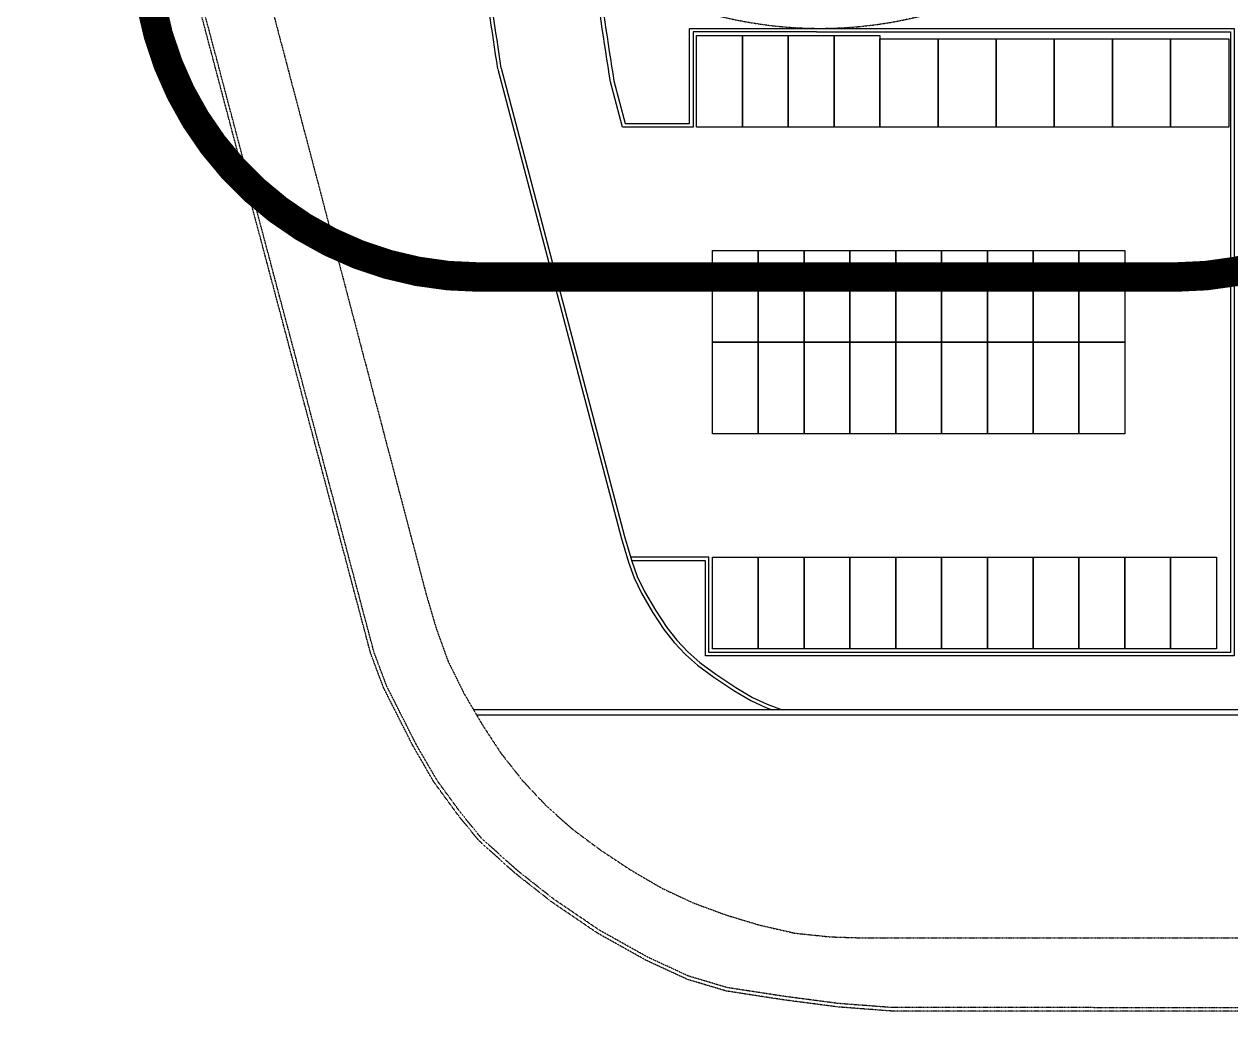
# Model space of a CAD drawing. Header units: millimetres. Extents: x 367092 to 767578, y 396038 to 811791.
# Drawn here: x 546633 to 550723, y 590743 to 594093 of the extents above; entities that cross this region are included whole.
import ezdxf

# ---------------------------------------------------------------- set-up
doc = ezdxf.new("R2010")
doc.units = ezdxf.units.MM
doc.header["$LTSCALE"] = 100
doc.header["$MEASUREMENT"] = 0
for name, pattern in [('-HID', [2.5, 1.5, -1]), ('CENTER', [2, 1.25, -0.25, 0.25, -0.25]), ('HID', [2.5, 1.5, -1]), ('HIDDEN2', [0.1875, 0.125, -0.0625])]:
    doc.linetypes.add(name, pattern=pattern)
doc.layers.get('0').update_dxf_attribs({"linetype": 'CONTINUOUS'})
for name, color, linetype in [('CEN(ST)', 1, 'CENTER'), ('ELE9', 9, 'CONTINUOUS'), ('LAND-3', 9, 'CONTINUOUS'), ('polesign', 7, 'HIDDEN2'), ('RAMP-ELE1', 3, 'CONTINUOUS')]:
    doc.layers.add(name, color=color, linetype=linetype)

# ---------------------------------------------------------------- blocks, each defined once
blk = doc.blocks.new('smdklfmdfgdfgdfg')
at = {"layer": 'ELE9', "ltscale": 0.1}
for points in [[(36428283, 246), (36430883, 246), (36430883, -4954), (36428283, -4954)], [(36430883, 246), (36433483, 246), (36433483, -4954), (36430883, -4954)], [(36433483, 246), (36436083, 246), (36436083, -4954), (36433483, -4954)], [(36436083, 246), (36438683, 246), (36438683, -4954), (36436083, -4954)], [(36438683, 46), (36441983, 46), (36441983, -4954), (36438683, -4954)], [(36441983, 46), (36445283, 46), (36445283, -4954), (36441983, -4954)], [(36445283, 46), (36448583, 46), (36448583, -4954), (36445283, -4954)], [(36448583, 46), (36451883, 46), (36451883, -4954), (36448583, -4954)], [(36451883, 46), (36455183, 46), (36455183, -4954), (36451883, -4954)], [(36455183, 46), (36458483, 46), (36458483, -4954), (36455183, -4954)], [(36429183, -11954), (36431783, -11954), (36431783, -17154), (36429183, -17154)], [(36431783, -11954), (36434383, -11954), (36434383, -17154), (36431783, -17154)], [(36434383, -11954), (36436983, -11954), (36436983, -17154), (36434383, -17154)], [(36436983, -11954), (36439583, -11954), (36439583, -17154), (36436983, -17154)], [(36439583, -11954), (36442183, -11954), (36442183, -17154), (36439583, -17154)], [(36442183, -11954), (36444783, -11954), (36444783, -17154), (36442183, -17154)], [(36444783, -11954), (36447383, -11954), (36447383, -17154), (36444783, -17154)], [(36447383, -11954), (36449983, -11954), (36449983, -17154), (36447383, -17154)], [(36449983, -11954), (36452583, -11954), (36452583, -17154), (36449983, -17154)], [(36429183, -17154), (36431783, -17154), (36431783, -22354), (36429183, -22354)], [(36431783, -17154), (36434383, -17154), (36434383, -22354), (36431783, -22354)], [(36434383, -17154), (36436983, -17154), (36436983, -22354), (36434383, -22354)], [(36436983, -17154), (36439583, -17154), (36439583, -22354), (36436983, -22354)], [(36439583, -17154), (36442183, -17154), (36442183, -22354), (36439583, -22354)], [(36442183, -17154), (36444783, -17154), (36444783, -22354), (36442183, -22354)], [(36444783, -17154), (36447383, -17154), (36447383, -22354), (36444783, -22354)], [(36447383, -17154), (36449983, -17154), (36449983, -22354), (36447383, -22354)], [(36449983, -17154), (36452583, -17154), (36452583, -22354), (36449983, -22354)], [(36429183, -29354), (36431783, -29354), (36431783, -34554), (36429183, -34554)], [(36431783, -29354), (36434383, -29354), (36434383, -34554), (36431783, -34554)], [(36434383, -29354), (36436983, -29354), (36436983, -34554), (36434383, -34554)], [(36436983, -29354), (36439583, -29354), (36439583, -34554), (36436983, -34554)], [(36439583, -29354), (36442183, -29354), (36442183, -34554), (36439583, -34554)], [(36442183, -29354), (36444783, -29354), (36444783, -34554), (36442183, -34554)], [(36444783, -29354), (36447383, -29354), (36447383, -34554), (36444783, -34554)], [(36447383, -29354), (36449983, -29354), (36449983, -34554), (36447383, -34554)], [(36449983, -29354), (36452583, -29354), (36452583, -34554), (36449983, -34554)], [(36452583, -29354), (36455183, -29354), (36455183, -34554), (36452583, -34554)], [(36455183, -29354), (36457783, -29354), (36457783, -34554), (36455183, -34554)]]:
    blk.add_lwpolyline(points, close=True, dxfattribs=at)
at = {"layer": 'LAND-3', "ltscale": 0.1}
for points in [[(36417006, -1655, -0.017012), (36415400, 11619, -0.017012)], [(36417202, -1614, -0.016514), (36415632, 11258, -0.016514)], [(36435083, 446), (36428083, 446), (36428083, -4954), (36424078, -4954), (36423401, -2380, -0.009125), (36422397, 4494, -0.009125)], [(36422616, 4352, 0.008891), (36423597, -2338), (36424233, -4754), (36427883, -4754), (36427883, 646), (36435083, 646)]]:
    blk.add_lwpolyline(points, format="xyb", dxfattribs=at)
for points in [[(36435083, 446), (36458583, 446), (36458583, -34754), (36428983, -34754), (36428983, -29354), (36424539, -29354)], [(36435083, 646), (36458783, 646), (36458783, -34954), (36428783, -34954), (36428783, -29554), (36424597, -29554)], [(36417007, -1665), (36424001, -28232), (36424413, -29637), (36424735, -30531), (36425157, -31390), (36425788, -32468), (36426434, -33456), (36427010, -34186), (36427648, -34864), (36428338, -35476), (36429257, -36156), (36430404, -36914), (36431371, -37480), (36432217, -37876), (36432565, -38004)], [(36417201, -1614), (36424193, -28178), (36424603, -29575), (36424919, -30453), (36425334, -31295), (36425958, -32362), (36426596, -33339), (36427161, -34056), (36427787, -34720), (36428464, -35321), (36429372, -35992), (36430509, -36744), (36431464, -37302), (36432294, -37691), (36433145, -38004)], [(36461308, -38004), (36415653, -38004)], [(36461308, -38304), (36415829, -38304)]]:
    blk.add_lwpolyline(points, dxfattribs=at)
blk = doc.blocks.new('sdafewf')
at = {"layer": 'CEN(ST)', "linetype": 'HID', "ltscale": 0.5, "const_width": 1674}
blk.add_lwpolyline([(-1565, 129106, -0.414214), (17352, 148023), (56866, 148023, -0.414214), (75783, 129106), (75783, 71994, -0.414214), (56866, 53077), (17352, 53077, -0.414214), (-1565, 71994)], format="xyb", close=True, dxfattribs=at)
at = {"layer": 'LAND-3', "color": 253, "linetype": '-HID', "ltscale": 0.1}
for points in [[(42774, 11440), (40748, 11442), (37749, 11669), (34700, 12067), (31392, 12575), (29178, 13237), (26864, 14306), (24081, 15861), (21480, 17630), (19384, 19278), (17346, 21113), (16155, 22572), (14807, 24420), (13610, 26481), (11943, 29779), (11210, 31727), (4651, 56433), (-8454, 105933)], [(42775, 11640), (40756, 11642), (37769, 11868), (34728, 12265), (31436, 12770), (29249, 13425), (26955, 14485), (24186, 16031), (21598, 17791), (19513, 19431), (17492, 21251), (16313, 22695), (14974, 24530), (13786, 26577), (12127, 29859), (11401, 31788), (4858, 56433), (-8367, 106385)], [(-7765, 119133), (14358, 35087), (14919, 33175), (15590, 31310), (16500, 29462), (17499, 27754), (18599, 26071), (19831, 24507), (21202, 23052), (22692, 21731), (24294, 20545), (25979, 19432), (27703, 18423), (29515, 17575), (31397, 16883), (33320, 16304), (35285, 15859), (37274, 15651), (39267, 15588), (247787, 15588)]]:
    blk.add_lwpolyline(points, dxfattribs=at)
for points in [[(199328, 28108), (199351, 23339, -0.414214), (187351, 11339), (42774, 11440)], [(199128, 28108), (199151, 23339, -0.414214), (187351, 11539), (42774, 11640)]]:
    blk.add_lwpolyline(points, format="xyb", dxfattribs=at)
at = {"layer": 'RAMP-ELE1', "color": 253, "linetype": '-HID', "ltscale": 0.1}
blk.add_lwpolyline([(62851, 134183), (36701, 134183, 0.414214), (13201, 110683), (13201, 90683, 1), (60201, 90683), (60201, 115733)], format="xyb", dxfattribs=at)
at = {"color": 253, "linetype": '-HID'}
blk.add_blockref('smdklfmdfgdfgdfg', (-36398581, 66537), dxfattribs=at)

msp = doc.modelspace()

# ---------------------------------------------------------------- block references
at = {"layer": 'polesign', "xscale": 0.05973333333333333, "yscale": 0.05973333333333333, "zscale": 0.05973333333333333}
msp.add_blockref('sdafewf', (547137.7, 590065.5), dxfattribs=at)

doc.saveas('drawing.dxf')
